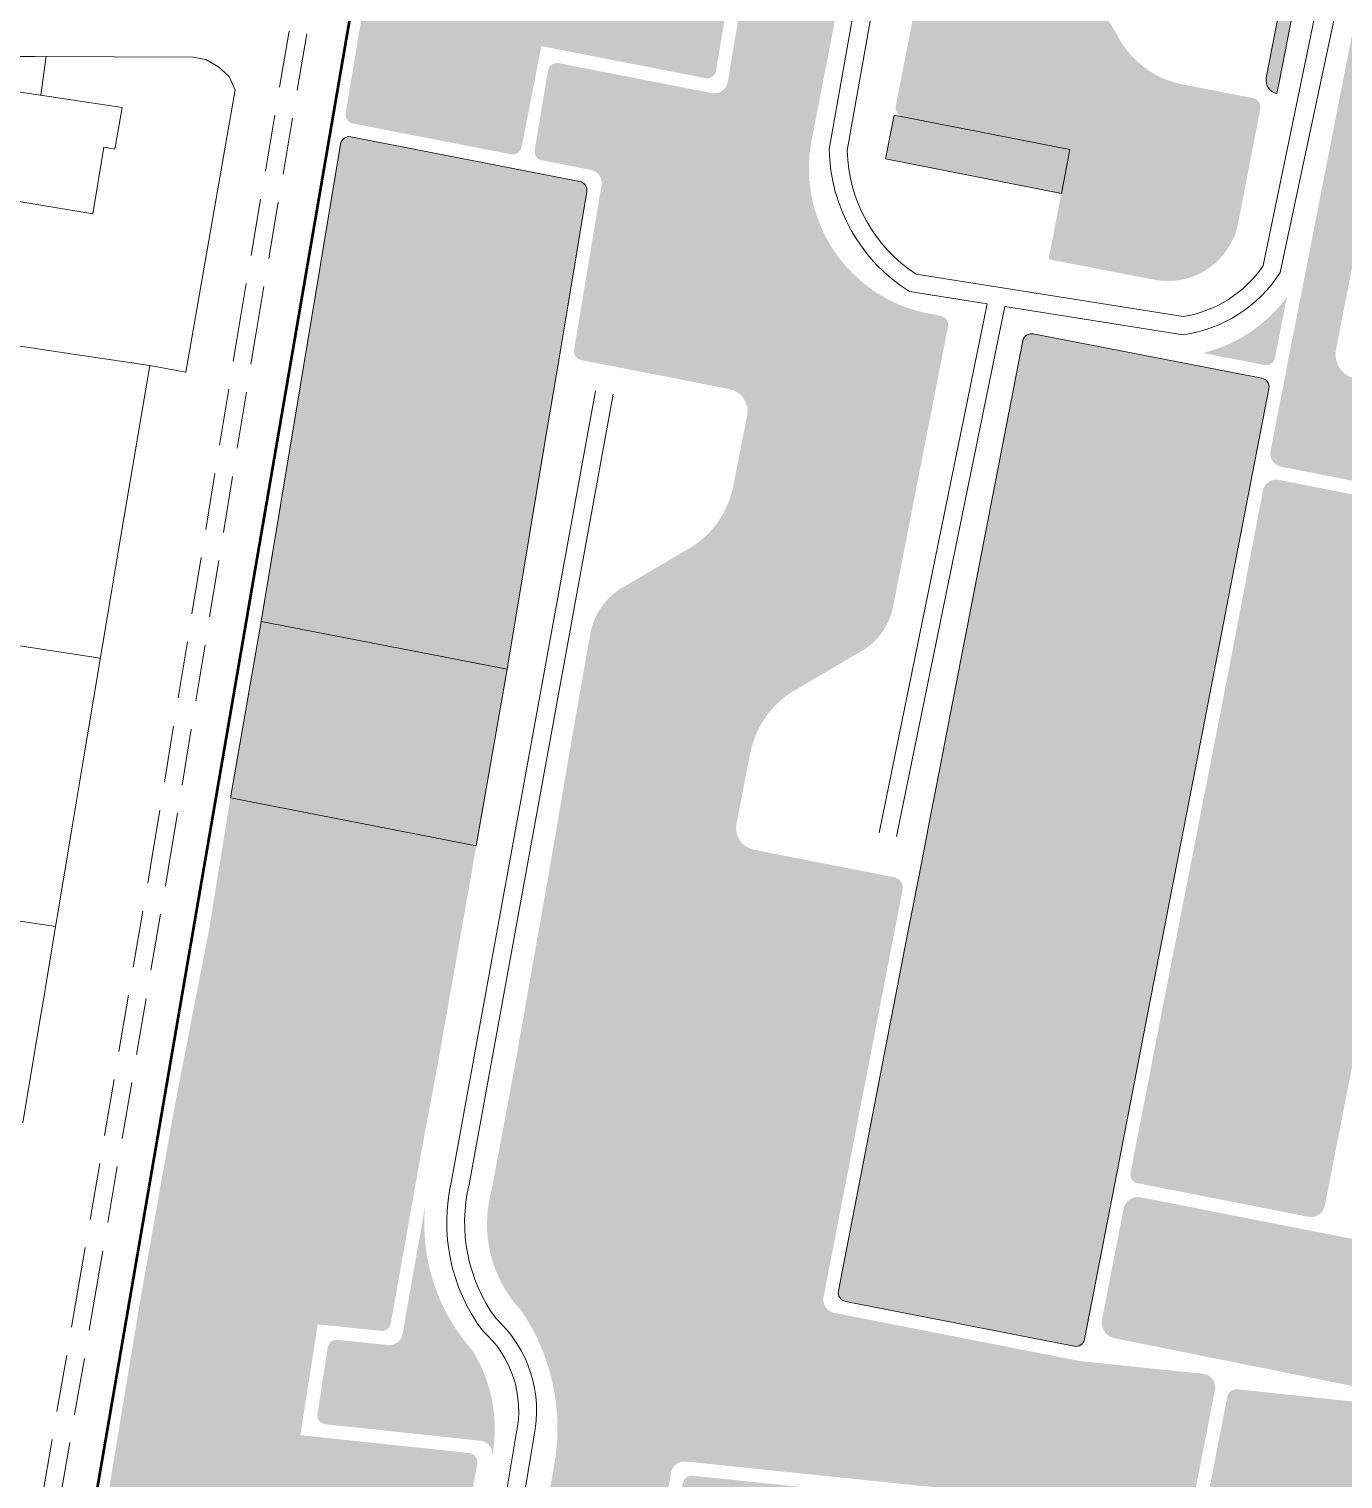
# Model space of a CAD drawing. Header units: millimetres. Extents: x 4297 to 8427, y -1478 to 1634.
# Drawn here: x 7049.8 to 7196.4, y 596 to 757.9 of the extents above; entities that cross this region are included whole.
import ezdxf

# ---------------------------------------------------------------- set-up
doc = ezdxf.new("R2010")
doc.units = ezdxf.units.MM
doc.header["$LTSCALE"] = 0.1
doc.linetypes.add('TRATTEGGIATA', pattern=[19.049999999999997, 12.7, -6.35])
for name, color, linetype, lineweight in [('1_CARTIGLIO', 7, 'Continuous', 9), ('4_ RETINO PARCHEGGIO', 4, 'Continuous', 9), ('4_AREA DI PROGETTO', 1, 'Continuous', 50), ('4_PISTACICL', 30, 'Continuous', 20), ('4_RETINO VERDE PUBBLICO', 3, 'Continuous', 9), ('4L - Strade', 10, 'Continuous', 20), ('_mu 1', 210, 'Continuous', 9), ('_mu 2', 1, 'Continuous', 9)]:
    doc.layers.add(name, color=color, linetype=linetype, lineweight=lineweight)

msp = doc.modelspace()

# ---------------------------------------------------------------- hatches: boundary and pattern name
at = {"layer": '4_ RETINO PARCHEGGIO', "ltscale": 5, "transparency": 33554687}
h = msp.add_hatch(color=256, dxfattribs=at)
h.dxf.hatch_style = 1
h.paths.add_polyline_path([(7165.963029518841, 744.4317629141093), (7147.314258943168, 748.0751312545598), (7146.33385703408, 748.2653273541708), (7145.375396011603, 743.3593946996383), (7165.01079158061, 739.5232716545294)])
h = msp.add_hatch(color=256, dxfattribs=at)
h.dxf.hatch_style = 1
h.paths.add_polyline_path([(7103.133886146207, 686.405210739376), (7075.661658774805, 691.7588327450875), (7072.242203090745, 672.04897619272), (7099.69621446475, 666.6986558916915)])
h = msp.add_hatch(color=256, dxfattribs=at)
h.dxf.hatch_style = 1
edge = h.paths.add_edge_path()
edge.add_line((7173.822460025489, 627.4874135225376), (7204.098231723597, 621.5408504431219))
edge.add_arc((7203.953630843634, 620.0478365163581), 1.49999999999898, -11.099057532334825, 84.46806245758529, ccw=False)
edge.add_line((7205.42557458966, 619.7590777787742), (7202.898310899202, 606.8763854146395))
edge.add_arc((7201.418709623569, 607.1702118583363), 1.508493922383677, 259.8171593450299, 348.76805055467645, ccw=False)
edge.add_line((7201.152023015426, 605.6854788295041), (7170.82670896788, 611.769706595502))
edge.add_arc((7171.276960790603, 613.4780152645773), 1.766648016075278, 165.8741717556684, 255.2345792281194, ccw=False)
edge.add_line((7169.563732504028, 613.9091695882041), (7172.00197399206, 626.4734692234093))
edge.add_arc((7173.572166664639, 625.7955349315646), 1.710292353101947, 81.58480586420848, 156.6476169057325, ccw=False)
at = {"layer": '4_RETINO VERDE PUBBLICO'}
h = msp.add_hatch(color=256, dxfattribs=at)
h.dxf.hatch_style = 1
h.paths.add_polyline_path([(7099.229324884846, 610.4413883328876, -0.2082085298665943), (7093.980554688721, 626.4932381098553), (7091.460521323971, 612.2145598550197, -0.4142135623730764), (7089.722645956604, 610.9980939872286), (7084.204081756595, 611.5666360530482, 0.3995389739464241), (7083.11328569763, 610.7243267894784), (7081.967428307652, 603.294686785746, 0.428126960046668), (7082.850186657474, 602.1478478020359), (7100.138219944364, 600.3127297898656, -0.4284639220064919), (7101.46209610516, 598.5907830357356, 0.1900022545374702)])
edge = h.paths.add_edge_path()
edge.add_line((7143.505780146025, 642.3525683787099), (7147.316343358292, 661.9859650180953))
edge.add_arc((7146.083790838041, 661.9942462275951), 1.232580339616366, 359.6150499013746, 443.3235789071551)
edge.add_line((7146.227093103527, 663.2184679208823), (7130.711910056752, 666.259236369132))
edge.add_arc((7131.192729327629, 668.7125632590413), 2.499999999999864, 168.9113421386909, 258.9113421386899, ccw=False)
edge.add_line((7128.73940243772, 669.1933825299192), (7130.278024104524, 677.0440285776283))
edge.add_arc((7140.581997042144, 675.0245876399434), 10.50000000000065, 117.49007419144289, 168.9113421387035, ccw=False)
edge.add_line((7135.735250148115, 684.3390411690146), (7142.26577605775, 688.1976468932496))
edge.add_arc((7138.869676776349, 694.8846873201412), 7.500000000000949, 296.9243221183434, 348.9113421386982)
edge.add_line((7146.229657446079, 693.4422295075084), (7152.350573519506, 724.6735234746283))
edge.add_arc((7151.369242763542, 724.8658511829793), 0.9999999999996602, 348.911342138692, 439.0162614634485)
edge.add_line((7151.55977314966, 725.8475324815511), (7150.184365071026, 726.1144796391163))
edge.add_arc((7153.328116441947, 742.3122210655567), 16.49999999999968, 169.0211036309185, 259.0162614635226, ccw=False)
edge.add_line((7137.130109389377, 745.4546035255516), (7141.992596389922, 770.5192160386946))
edge.add_arc((7141.010898992798, 770.7096634605126), 0.9999999999992344, 349.0211036309017, 449.3754633954624)
edge.add_line((7141.021798996996, 771.709604053702), (7132.386793699883, 773.4013655206209))
edge.add_arc((7132.194529920653, 772.4200222375662), 1.000000000000254, 78.9150746676125, 170.5244570865996)
edge.add_line((7131.208173957298, 772.5846488257993), (7127.762327602208, 751.938949138829))
edge.add_arc((7126.282793657175, 752.185889021178), 1.499999999999746, 258.94549375496047, 350.524457086626, ccw=False)
edge.add_line((7125.995179541135, 750.7137211909857), (7108.880998300481, 754.0572802664711))
edge.add_arc((7108.689255556455, 753.0758350463427), 0.999999999999901, 78.94549375494553, 170.5244570866125)
edge.add_line((7107.7028995931, 753.2404616345756), (7106.220346732784, 744.3577843559135))
edge.add_arc((7107.20670269614, 744.1931577676813), 1.000000000000348, 170.5244570866596, 258.9727463278946)
edge.add_line((7107.015426795386, 743.2116214566914), (7112.482329185239, 742.1462643555293))
edge.add_arc((7112.195415334107, 740.6739598890451), 1.500000000000267, -9.475542913382526, 78.97274632787258, ccw=False)
edge.add_line((7113.67494927914, 740.4270200066959), (7111.341576008578, 726.4466741533571))
edge.add_line((7111.341576008578, 726.4466741533571), (7110.610692270835, 722.0701199859445))
edge.add_arc((7111.597039375214, 721.9054403281783), 0.9999999999995087, 170.5213743517283, 258.9113421387201)
edge.add_line((7111.404711666863, 720.9241095722147), (7127.959735646155, 717.6795462032566))
edge.add_arc((7127.478916375278, 715.2262193133473), 2.499999999999864, -11.088657861309116, 78.91134213868992, ccw=False)
edge.add_line((7129.932243265187, 714.7454000424694), (7128.393621598383, 706.8947539947603))
edge.add_arc((7118.089648660762, 708.9141949324454), 10.50000000000159, 297.49007419144124, 348.9113421387032, ccw=False)
edge.add_line((7122.936395554791, 699.5997414033735), (7116.405869645156, 695.7411356791387))
edge.add_arc((7119.801968926557, 689.0540952522476), 7.500000000000854, 116.9243221183515, 168.9113421386197)
edge.add_line((7112.44198825683, 690.4965530648906), (7110.686033158411, 680.5477670956342))
edge.add_line((7110.686033158411, 680.5477670956342), (7107.807425555833, 663.7494902106886))
edge.add_line((7107.807425555833, 663.7494902106886), (7103.992137759801, 642.1033888097774))
edge.add_line((7103.992137759801, 642.1033888097774), (7101.407219665107, 628.302077767767))
edge.add_arc((7115.043172585612, 624.4964032096534), 14.15706081404232, 164.4060494301856, 223.5327388167462)
edge.add_arc((7085.315904242213, 601.6843215670845), 23.43987507008529, -10.644065760020396, 33.863673016230905, ccw=False)
edge.add_line((7108.352463043576, 597.3548063641362), (7104.876246775229, 577.3619113276104))
edge.add_arc((7105.922837948822, 577.2035367838605), 1.058506296982793, 171.3950488221234, 267.3251585803963)
edge.add_line((7105.873439753116, 576.1461837685375), (7116.724874404436, 575.0229695593503))
edge.add_arc((7116.714576749463, 576.1547217250769), 1.131799013219625, 270.5213119137791, 352.7296289951131)
edge.add_line((7117.837276119057, 576.0114906815182), (7121.446795767272, 596.7559224675538))
edge.add_arc((7122.924591839969, 596.4987867689016), 1.499999999999954, 84.09045276542071, 170.1293879365361, ccw=False)
edge.add_line((7123.079029265015, 597.9908152812778), (7143.020378204566, 595.9267189475682))
edge.add_line((7143.020378204566, 595.9267189475682), (7162.96172714411, 593.8626226138579))
edge.add_arc((7162.807289719068, 592.3705941014811), 1.499999999999699, -9.870612063485282, 84.09045276556111, ccw=False)
edge.add_line((7164.285085791765, 592.1134584028283), (7160.262036018134, 569.1155266588456))
edge.add_line((7160.262036018134, 569.1155266588456), (7162.240687386126, 569.0234325343782))
edge.add_line((7162.240687386126, 569.0234325343782), (7163.232065250681, 569.01363429308))
edge.add_line((7163.232065250681, 569.01363429308), (7164.222861168837, 569.0491088626624))
edge.add_line((7164.222861168837, 569.0491088626624), (7164.888136582801, 569.1033264423352))
edge.add_line((7164.888136582801, 569.1033264423352), (7165.550602880895, 569.1871226047739))
edge.add_line((7165.550602880895, 569.1871226047739), (7166.339161079083, 569.3415854108024))
edge.add_line((7166.339161079083, 569.3415854108024), (7166.987413849065, 569.5125436422263))
edge.add_line((7166.987413849065, 569.5125436422263), (7167.623351905835, 569.7264650035348))
edge.add_line((7167.623351905835, 569.7264650035348), (7168.119937908885, 569.9299792190776))
edge.add_line((7168.119937908885, 569.9299792190776), (7168.606416572377, 570.1565327193138))
edge.add_line((7168.606416572377, 570.1565327193138), (7169.419313201468, 570.5895812586299))
edge.add_line((7169.419313201468, 570.5895812586299), (7170.206701708824, 571.0648864418989))
edge.add_line((7170.206701708824, 571.0648864418989), (7170.974942715298, 571.5700724510746))
edge.add_line((7170.974942715298, 571.5700724510746), (7171.730493451809, 572.0939573720583))
edge.add_line((7171.730493451809, 572.0939573720583), (7173.879595008751, 573.4267422228688))
edge.add_line((7173.879595008751, 573.4267422228688), (7176.028696565695, 574.7595270736795))
edge.add_line((7176.028696565695, 574.7595270736795), (7179.29293972512, 591.3756329516208))
edge.add_line((7179.29293972512, 591.3756329516208), (7182.158951880123, 605.9991414350567))
edge.add_arc((7180.686955746177, 606.2876329975827), 1.500000000000274, 348.91134213872, 444.1131651915741)
edge.add_line((7180.840801709129, 607.7797226127481), (7167.117989019386, 609.1946505843717))
edge.add_line((7167.117989019386, 609.1946505843717), (7139.640732625044, 614.5802121042647))
edge.add_arc((7139.929244133226, 616.0522043289876), 1.49999999999955, 169.0162614634175, 258.91056577562847, ccw=False)
edge.add_line((7138.456722185369, 616.3379999081648), (7143.505780146025, 642.3525683787099))
at = {"layer": '4_RETINO VERDE PUBBLICO', "ltscale": 5, "transparency": 33554687}
h = msp.add_hatch(color=256, dxfattribs=at)
h.dxf.hatch_style = 1
h.paths.add_polyline_path([(7192.689652420197, 769.3071647250409, 0.4266813999189777), (7190.92065439001, 768.0576462403493), (7187.884300578194, 752.4132557909358, 0.4142121332666854), (7189.071168362204, 750.6550399604613), (7189.356846674857, 752.1275846632394)])
h = msp.add_hatch(color=256, dxfattribs=at)
h.dxf.hatch_style = 1
h.paths.add_polyline_path([(7197.82973152067, 718.8532266523462, -0.4141604007634929), (7195.660462960672, 722.080691384695), (7202.92278427303, 759.1358787241172, -0.4142368887620713), (7204.683389199267, 760.3193603152222), (7199.309316308053, 761.3730511947012, 0.422996142121657), (7198.094873124753, 760.4992927916234), (7192.742783248207, 733.1908490443974), (7191.664995794413, 727.6915588149878), (7190.324620890832, 720.8649351490606), (7189.656638052038, 717.434751340441), (7188.36313664671, 710.7710138042188, 0.4137267835634291), (7189.547373845751, 709.0131451736694), (7211.268113963333, 704.7594436153814), (7212.507792394675, 711.0939937087476, 0.4091783772691996), (7208.649050137444, 716.7307455495741)])
h = msp.add_hatch(color=256, dxfattribs=at)
h.dxf.hatch_style = 1
edge = h.paths.add_edge_path()
edge.add_line((7188.852790929423, 721.1542738135628), (7190.193099363988, 727.9805586387007))
edge.add_arc((7176.888467691338, 737.7394917799331), 16.49999999999811, 283.6362388130036, 323.73999268718006, ccw=False)
edge.add_line((7180.778455193963, 721.7045924279151), (7187.680929787342, 720.3649202233423))
edge.add_arc((7187.871460173457, 721.3466015219166), 1.000000000001757, 259.0162614636292, 348.9113421385687)
at = {"layer": '_mu 1', "ltscale": 5, "transparency": 33554687}
h = msp.add_hatch(color=256, dxfattribs=at)
h.dxf.hatch_style = 1
h.paths.add_polyline_path([(7265.185486790459, 621.9461787814199), (7203.05622708078, 634.1350150066856), (7201.005627748853, 623.6826456336571, 0.4140798656899579), (7202.188944419579, 621.9226151086006), (7204.242389581216, 621.5197802623846, -0.4142135623730957), (7205.42557458966, 619.7590777787757), (7202.899511662983, 606.8825062917222, -0.3670599882647442), (7201.37683136444, 605.6622993524925), (7258.433828673891, 599.7792822702634, 0.3492482425265608), (7260.004635384546, 600.7896269092564), (7263.165322531302, 610.1020459300208)])
edge = h.paths.add_edge_path()
edge.add_line((7179.047641347796, 567.9286473901917), (7203.097245209235, 565.3926527843029))
edge.add_line((7203.097245209235, 565.3926527843029), (7217.722015688881, 563.8504927028966))
edge.add_line((7217.722015688881, 563.8504927028966), (7228.057024423401, 562.7606815545066))
edge.add_line((7228.057024423401, 562.7606815545066), (7252.332101812123, 560.2009111038157))
edge.add_arc((7252.227234731055, 559.2064248568989), 0.9999999999990963, -18.74749997382048, 83.98049141155008, ccw=False)
edge.add_line((7253.174178885238, 558.885026709956), (7250.431823272665, 550.8051493344234))
edge.add_line((7250.431823272665, 550.8051493344234), (7247.426338743821, 531.7646589969745))
edge.add_arc((7246.438568517451, 531.920575576894), 0.9999999999986281, 265.87715724085183, 351.0300412587749, ccw=False)
edge.add_line((7246.366673417766, 530.9231633779309), (7237.252075089505, 531.5801585059976))
edge.add_line((7237.252075089505, 531.5801585059977), (7222.308388040185, 533.4289033303904))
edge.add_line((7222.308388040185, 533.4289033303904), (7214.00907508971, 534.3191585060173))
edge.add_line((7214.00907508971, 534.3191585060173), (7205.673085569117, 535.1606451993028))
edge.add_line((7205.673085569117, 535.1606451993028), (7197.337096048524, 536.0021318925884))
edge.add_line((7197.337096048524, 536.0021318925884), (7185.392398207867, 537.2079040763707))
edge.add_line((7185.392398207867, 537.2079040763707), (7173.44770036721, 538.413676260153))
edge.add_arc((7173.548136164141, 539.4086198016126), 0.9999999999987395, 168.9113421386564, 264.2357338538183, ccw=False)
edge.add_line((7172.566805408179, 539.6009475099642), (7177.961443510764, 567.1264888516255))
edge.add_arc((7178.942774266727, 566.9341611432756), 0.999999999998549, 83.98049141144298, 168.9113421387459, ccw=False)
edge = h.paths.add_edge_path()
edge.add_line((7184.627176582909, 606.0537502196095), (7208.676780444347, 603.5177556137206))
edge.add_line((7208.676780444347, 603.5177556137206), (7221.254026618954, 602.191503895002))
edge.add_line((7221.254026618954, 602.191503895002), (7233.636559658514, 600.8857843839247))
edge.add_line((7233.636559658514, 600.8857843839247), (7257.880876654998, 598.3292575703946))
edge.add_arc((7257.77600957393, 597.3347713234779), 0.9999999999990963, -18.74749997382048, 83.98049141155008, ccw=False)
edge.add_line((7258.722953728113, 597.013373176535), (7249.497098899505, 569.8309846643278))
edge.add_arc((7248.55015474532, 570.1523828112705), 1.000000000000874, 263.9804914115569, 341.2525000262253, ccw=False)
edge.add_line((7248.445287664253, 569.1578965643527), (7237.407221426575, 570.3218440702123))
edge.add_line((7237.407221426575, 570.3218440702123), (7233.42935971323, 570.7413036133349))
edge.add_line((7233.42935971323, 570.7413036133349), (7227.844072751327, 571.3302637349284))
edge.add_line((7227.844072751327, 571.3302637349284), (7202.884293537159, 573.9622349647249))
edge.add_line((7202.884293537159, 573.9622349647249), (7179.011121307397, 576.4796251200452))
edge.add_arc((7179.115988388466, 577.4741113669623), 0.999999999999644, 168.9113421386729, 263.980491411501, ccw=False)
edge.add_line((7178.134657632502, 577.6664390753137), (7183.540978745877, 605.2515916810432))
edge.add_arc((7184.522309501839, 605.0592639726933), 0.999999999998549, 83.98049141144372, 168.9113421387459, ccw=False)
at = {"layer": '_mu 2', "ltscale": 5, "transparency": 33554687}
h = msp.add_hatch(color=256, dxfattribs=at)
h.dxf.hatch_style = 1
edge = h.paths.add_edge_path()
edge.add_arc((7186.236053298828, 749.1678452830189), 0.9999999999991693, 349.0211036309209, 439.0162614634497)
edge.add_line((7186.426583684945, 750.1495265815907), (7178.572842927207, 751.6738260270619))
edge.add_arc((7180.568766191765, 761.9709962894425), 10.48882381825814, 207.3574517176046, 259.0302635429954, ccw=False)
edge.add_line((7171.253045068763, 757.150958421446), (7167.606563587058, 763.2824885888538))
edge.add_line((7167.606563587058, 763.2824885888538), (7166.768264465445, 764.6934388962184))
edge.add_arc((7160.646001499855, 760.0737550776058), 7.669653343130319, 37.03715589848438, 78.7257590030228)
edge.add_line((7162.145459073042, 767.5954044572296), (7151.507049025678, 769.6738055218735))
edge.add_arc((7151.315306281651, 768.692360301745), 1.000000000000012, 78.9454937549468, 169.0211036309408)
edge.add_line((7150.333608884524, 768.8828077235627), (7146.524304290068, 749.2470238965071))
edge.add_arc((7147.506001687198, 749.0565764746912), 1.000000000003309, 169.0211036310665, 258.9454937548783)
edge.add_line((7147.314258943169, 748.0751312545596), (7165.963029518841, 744.4317629141093))
edge.add_line((7165.963029518841, 744.4317629141093), (7163.583676632629, 732.1724782997773))
edge.add_line((7163.583676632629, 732.1724782997773), (7175.364224602395, 729.886041391359))
edge.add_arc((7176.888467691336, 737.7394917799348), 8.000000000000467, 259.0162614634511, 349.02110363093)
edge.add_line((7184.74204686834, 736.2159124053933), (7187.217750695952, 748.9773978612012))
edge = h.paths.add_edge_path()
edge.add_arc((7153.279936498113, 778.9556900911789), 1.000123975922333, 167.6005222520297, 258.9111051385539, ccw=False)
edge.add_line((7152.303141178414, 779.1704431368587), (7154.241685112263, 789.054595306625))
edge.add_line((7154.241685112263, 789.054595306625), (7156.151812718242, 798.7938597053677))
edge.add_arc((7157.14474799933, 798.6759705111838), 0.9999091631422976, 78.90893716193028, 173.2290844882787, ccw=False)
edge.add_line((7157.337099424451, 799.6572040531041), (7176.032918727443, 795.9929800869214))
edge.add_line((7176.032918727443, 795.9929800869214), (7194.812304730079, 792.3125646522972))
edge.add_arc((7194.583438332457, 791.4586214520924), 0.8840807752327607, -15.489142637467523, 74.99668177679177, ccw=False)
edge.add_line((7195.435410245826, 791.222522583044), (7191.578359237938, 771.4449049421281))
edge.add_arc((7190.591720986708, 771.6406216155593), 1.005862841071901, 263.5204629151202, 348.7800497383369, ccw=False)
edge.add_line((7190.478211017632, 770.6411840027141), (7181.857071671729, 772.3321038738299))
edge.add_line((7181.857071671729, 772.3321038738299), (7177.931908318313, 773.1019690739399))
edge.add_line((7177.931908318313, 773.1019690739399), (7171.782913567718, 774.3078011192327))
edge.add_line((7171.782913567718, 774.3078011192327), (7164.065329396264, 775.8214223127865))
edge.add_line((7164.065329396264, 775.8214223127865), (7153.087580886047, 777.9742384694871))
edge = h.paths.add_edge_path()
edge.add_arc((7093.08548530632, 790.7527812932162), 0.9999999999986606, 171.098629599846, 258.9039774500955, ccw=False)
edge.add_line((7092.097529141197, 790.9075153094901), (7093.666702947487, 800.9264818849251))
edge.add_line((7093.666702947487, 800.9264818849251), (7095.412881150954, 811.1122113640737))
edge.add_arc((7096.275015555617, 810.6055317125451), 1.000000000488585, 78.91120893823819, 149.5570850341711, ccw=False)
edge.add_line((7096.467345545446, 811.5868620218645), (7115.204947210969, 807.9145426057413))
edge.add_line((7115.204947210969, 807.9145426057413), (7133.942548876494, 804.2422231896179))
edge.add_arc((7133.687046106135, 803.3548666547556), 0.9234085150266034, -16.063066888693413, 73.93693317862159, ccw=False)
edge.add_line((7134.574402640697, 803.0993638833547), (7130.708558594612, 783.374324300071))
edge.add_arc((7129.721966801921, 783.5702807370943), 1.005863952340329, 263.52048762792646, 348.76613849117734, ccw=False)
edge.add_line((7129.608457138517, 782.5708419711206), (7120.950535364044, 784.2689707059768))
edge.add_line((7120.950535364044, 784.2689707059768), (7117.025372010628, 785.0388359060869))
edge.add_line((7117.025372010628, 785.0388359060869), (7110.876377260033, 786.2446679513797))
edge.add_line((7110.876377260033, 786.2446679513797), (7103.158793088579, 787.7582891449334))
edge.add_line((7103.158793088579, 787.7582891449334), (7092.893031461203, 789.7714752667918))
edge = h.paths.add_edge_path()
edge.add_line((7089.580860057852, 769.0230073151166), (7096.820674139786, 767.6121558322743))
edge.add_arc((7098.82907109772, 777.9182870976613), 10.50000000000114, 258.9727463278313, 310.6414171922643)
edge.add_line((7105.667961536033, 769.9508798925058), (7110.393291642574, 773.5508566473462))
edge.add_line((7110.393291642574, 773.5508566473462), (7112.403187893994, 775.082089306571))
edge.add_arc((7116.583289362118, 768.8549911287531), 7.499999999999746, 78.97274632783478, 123.8725134539518, ccw=False)
edge.add_line((7118.017858617784, 776.2165134611714), (7128.951189920923, 774.0804929557968))
edge.add_arc((7128.759447176896, 773.0990477356685), 0.9999999999997894, -7.8944018832501115, 78.94549375494432, ccw=False)
edge.add_line((7129.749970064504, 772.9616999685782), (7126.45202072426, 753.1998086350887))
edge.add_arc((7125.465664760905, 753.3644352233209), 0.9999999999994506, 258.9454937549867, 350.524457086651, ccw=False)
edge.add_line((7125.27392201688, 752.3829900031934), (7106.956907206806, 755.9615439662973))
edge.add_line((7106.956907206806, 755.9615439662973), (7104.865064059358, 745.2543358852649))
edge.add_line((7104.865064059358, 745.2543358852649), (7104.756421330508, 744.6982424201746))
edge.add_arc((7103.770065367155, 744.862869008426), 0.9999999999999223, 258.97274632783217, 350.5244570855395, ccw=False)
edge.add_line((7103.5787894664, 743.8813326974371), (7085.9028925142, 747.3259053264202))
edge.add_arc((7086.094168418482, 748.3074416428158), 1.000000005981087, 170.6302988316313, 258.9727461887851, ccw=False)
edge.add_line((7085.107510019807, 748.4702458696812), (7088.4054931029, 768.2191358488514))
edge.add_arc((7089.389584157098, 768.0414710041251), 1.000000000002024, 78.97274632796308, 169.7662269385519, ccw=False)
h = msp.add_hatch(color=256, dxfattribs=at)
h.dxf.hatch_style = 1
h.paths.add_polyline_path([(7180.752494922302, 679.4350276169175), (7182.658032561825, 689.2517952237133), (7184.563570201349, 699.0685628305109), (7188.184122910588, 717.720581986458, 0.4142205404120622), (7187.392976525664, 718.8928170509884), (7161.868548545277, 723.8467454375836, 0.4139996054545219), (7160.697054192773, 723.0554554259913), (7153.266374153949, 684.7698810875567), (7151.361067301146, 674.9530822457422), (7150.40845259006, 670.0446685273391), (7149.455683769275, 665.1362847186706), (7147.550460113855, 655.3194590330845), (7145.645156252748, 645.5026460477361), (7143.739852391624, 635.6858330622937), (7140.119423364542, 617.0320763513135, 0.4136733543505239), (7140.908763657661, 615.8602178153754), (7166.423336999848, 610.8593435499071, 0.4147609545246096), (7167.59736384092, 611.6501646916007), (7171.226505228035, 630.3511916530595), (7173.131575308709, 640.1680500065638), (7175.036645389384, 649.9849083600699), (7177.894228358989, 664.7100817437608)])
h.paths.add_polyline_path([(7108.931384454617, 721.1208078355432), (7109.862042062099, 726.6936140370808), (7112.03518793613, 739.7139615708461, 0.4063033561188324), (7111.240107873531, 740.8601244700661), (7085.684213080487, 745.8403037476078, 0.414295523316678), (7084.532978511503, 745.0170621282598), (7075.661658934931, 691.7588336807113), (7103.133886144762, 686.4052107407501), (7105.638210292713, 701.4011802897711), (7107.284797373605, 711.2609940623003)])
edge = h.paths.add_edge_path()
edge.add_line((7072.242203090562, 672.0489761916638), (7099.696255731186, 666.6988953139086))
edge.add_line((7099.696255731186, 666.6988953139086), (7097.092107673545, 651.9242109022866))
edge.add_line((7097.092107673545, 651.9242109022866), (7095.33951175318, 642.0776361720118))
edge.add_line((7095.33951175318, 642.0776361720118), (7093.498522694571, 632.2482869655698))
edge.add_line((7093.498522694571, 632.2482869655698), (7090.14514294852, 613.3919903124014))
edge.add_arc((7089.160362536801, 613.5657934789268), 0.9999999999997858, 264.09045276540405, 349.9909826758645, ccw=False)
edge.add_line((7089.057404253436, 612.5711078040092), (7062.074660581524, 615.3640473616776))
edge.add_line((7062.074660581524, 615.3640473616776), (7066.014771301954, 637.6041553545322))
edge.add_line((7066.014771301954, 637.6041553545322), (7067.927530307207, 647.4195184653294))
edge.add_line((7067.927530307207, 647.4195184653294), (7069.840289312288, 657.2348815752456))
edge.add_line((7069.840289312288, 657.2348815752456), (7072.242203090562, 672.0489761916638))
h = msp.add_hatch(color=256, dxfattribs=at)
h.dxf.hatch_style = 1
h.paths.add_polyline_path([(7268.786517625973, 701.879720687075, 0.414213558240663), (7267.602549701989, 703.6398968198639), (7231.256922209781, 710.7532205211327, 0.4137890542614328), (7229.503034940622, 709.5626696219416), (7225.568456467968, 689.4582316594796), (7221.513284585023, 668.7744702968262, 0.390183256534245), (7222.317153673421, 667.6744303227078), (7259.691856950684, 660.255062049929, 0.3915040213564533), (7260.792782914403, 661.0634550296585)])
edge = h.paths.add_edge_path()
edge.add_line((7217.596702277984, 659.816148300405), (7244.091639649383, 654.6182333006199))
edge.add_line((7244.091639649383, 654.6182333006199), (7268.349503169735, 649.8591991165541))
edge.add_arc((7268.060730119469, 648.3872581783878), 1.500000000003318, -5.867951559261826, 78.90038534241779, ccw=False)
edge.add_line((7269.552870357365, 648.2339039790251), (7265.185488822782, 621.9461783827086))
edge.add_line((7265.185488822782, 621.9461783827086), (7211.230232368972, 632.5314020013633))
edge.add_line((7211.230232368972, 632.5314020013633), (7216.423043810154, 659.0271452348483))
edge.add_arc((7217.404374594261, 658.8348175078075), 1.000000031212188, 78.9113439271054, 168.9113413979732, ccw=False)
edge = h.paths.add_edge_path()
edge.add_line((7189.26643660787, 707.5396696153608), (7208.452084027083, 703.7824303186293))
edge.add_arc((7208.335129479649, 702.7892930497592), 1.000000000492131, -11.072760291150473, 83.2836267772933, ccw=False)
edge.add_line((7209.316513562518, 702.5972376335949), (7205.657520609945, 683.9003937074907))
edge.add_line((7205.657520609945, 683.9003937074907), (7201.809415905887, 664.2658671453026))
edge.add_line((7201.809415905887, 664.2658671453026), (7197.962861675505, 644.6392517027202))
edge.add_line((7197.962861675505, 644.6392517027202), (7194.403920464869, 626.4801497271941))
edge.add_arc((7192.89104428595, 626.8311643842828), 1.553063302712522, 259.6977697959769, 346.93746481572674, ccw=False)
edge.add_line((7192.61329364954, 625.3031394479005), (7173.47899695162, 629.0609509210335))
edge.add_arc((7173.634884925069, 629.9874992088575), 0.9395705348379312, 176.5139293333534, 260.44966111843166, ccw=False)
edge.add_line((7172.697052961587, 630.0446306206013), (7176.355364671811, 648.8781049700054))
edge.add_line((7176.355364671811, 648.8781049700054), (7180.205481172917, 668.5040215837093))
edge.add_line((7180.205481172917, 668.5040215837093), (7184.046141609721, 688.1296566545824))
edge.add_line((7184.046141609721, 688.1296566545824), (7187.50564352401, 706.3534622768357))
edge.add_arc((7188.97815866546, 706.0676316308239), 1.499999999999223, 78.9196569412021, 169.0148970109094, ccw=False)
h = msp.add_hatch(color=256, dxfattribs=at)
h.dxf.hatch_style = 1
edge = h.paths.add_edge_path()
edge.add_line((7118.540735154541, 565.8736004754012), (7137.553892528867, 563.9055797287831))
edge.add_line((7137.553892528867, 563.9055797287831), (7156.429297919344, 561.951817464161))
edge.add_arc((7156.326339550124, 560.9571317242882), 1.000000073449352, -9.870607553679577, 84.09044825557038, ccw=False)
edge.add_line((7157.311537017777, 560.7857079901412), (7153.924100547931, 541.3176203699506))
edge.add_arc((7152.938903240844, 541.4890440705597), 0.999999909510298, 264.2357290279947, 350.12939276239604, ccw=False)
edge.add_line((7152.838467369201, 540.494100627591), (7133.782887108237, 542.2330658385483))
edge.add_line((7133.782887108237, 542.2330658385483), (7114.898655275726, 544.1336794210417))
edge.add_arc((7115.001199407365, 545.1284078031865), 0.9999999265889613, 170.1293831338847, 264.11430774254643, ccw=False)
edge.add_line((7114.01600211226, 545.2998316722849), (7117.452579490256, 565.0503386046282))
edge.add_arc((7118.43777694562, 564.8789147020856), 1.000000090210177, 84.0904575885694, 170.1293828200881, ccw=False)
edge = h.paths.add_edge_path()
edge.add_line((7123.852783304665, 596.4027112400639), (7142.865940786781, 594.434690482288))
edge.add_line((7142.865940786781, 594.434690482288), (7161.74134628981, 592.4809282060144))
edge.add_arc((7161.638387920591, 591.4862424661436), 1.000000073447223, -9.870607553812874, 84.09044825561023, ccw=False)
edge.add_line((7162.623585388243, 591.3148187319946), (7159.18689993008, 571.5636900486686))
edge.add_arc((7158.201702622728, 571.7351137493715), 0.9999999097889329, 264.09044794223314, 350.1293927597127, ccw=False)
edge.add_line((7158.098744264918, 570.7404281728526), (7139.154462772347, 572.7013196898765))
edge.add_line((7139.154462772347, 572.7013196898765), (7120.210181279775, 574.6622112069006))
edge.add_arc((7120.313139477287, 575.6568968168641), 0.9999999265517922, 170.1293834267805, 264.09045727503764, ccw=False)
edge.add_line((7119.327942181342, 575.8283206809199), (7122.764627639503, 595.5794493642472))
edge.add_arc((7123.749825095747, 595.4080254667459), 1.000000090212436, 84.09045758863527, 170.1293831132974, ccw=False)
edge = h.paths.add_edge_path()
edge.add_line((7055.796589148973, 572.7841434152646), (7074.809746528607, 570.816122668097))
edge.add_line((7074.809746528607, 570.816122668097), (7093.685151919085, 568.8623604034749))
edge.add_arc((7093.582193549866, 567.8676746636041), 1.000000073447223, -9.870607553812874, 84.09044825561023, ccw=False)
edge.add_line((7094.567391017517, 567.6962509294551), (7091.130707026115, 547.9451306758012))
edge.add_arc((7090.14550971876, 548.1165543765063), 0.9999999097910953, 264.0899238377274, 350.1293927596086, ccw=False)
edge.add_line((7090.042542262218, 547.1218697418224), (7052.172528322714, 551.0418985515782))
edge.add_arc((7052.256945226231, 552.0383290021115), 0.9999999281746502, 170.131367882933, 265.15750426207575, ccw=False)
edge.add_line((7051.271741991964, 552.2097187437447), (7054.708451181333, 571.9609832186018))
edge.add_arc((7055.693630940063, 571.7894576419234), 1.0000000902338, 84.09045758928983, 170.1234697405162, ccw=False)
edge = h.paths.add_edge_path()
edge.add_line((7062.07466058819, 615.3640474088354), (7058.658814076527, 594.674743198336))
edge.add_arc((7059.644032462955, 594.5034405885833), 0.9999999265316774, 170.1364350957871, 264.090457275757)
edge.add_line((7059.541074265457, 593.5087549786384), (7066.086006718516, 592.8312997512278))
edge.add_arc((7065.004944564207, 582.3870999437321), 10.50000023811293, 32.421782199001996, 84.09045191801567, ccw=False)
edge.add_line((7073.868248430865, 588.0166513972374), (7078.249542770641, 581.9363654201144))
edge.add_arc((7084.634264599507, 585.8994795191585), 7.514715310246088, 211.8286340619782, 264.0647222644366)
edge.add_line((7083.857205700618, 578.4250480583916), (7095.282924459701, 577.2423906906304))
edge.add_arc((7095.385882817499, 578.2370762671769), 0.9999999098151273, 264.090447943018, 350.1364481442757)
edge.add_line((7096.371101226469, 578.0657738846605), (7099.796813411874, 597.7682028652135))
edge.add_arc((7098.811594842367, 597.9395052811273), 1.000000073699838, 350.1364478346873, 443.9407607469662)
edge.add_line((7098.91715151345, 598.9339186441655), (7080.047697866193, 600.936903812765))
edge.add_line((7080.047697866193, 600.936903812765), (7081.993148803952, 613.3023173511663))
edge.add_line((7081.993148803952, 613.3023173511663), (7062.07466058819, 615.3640474088354))

# ---------------------------------------------------------------- linework, layer by layer
at = {"layer": '1_CARTIGLIO'}
for p, q in [((7050.463075089691, 754.7991585065629), (7042.494075089651, 754.8261585063328)), ((7068.088075089468, 754.7361585066055), (7050.463075089469, 754.7991585066852)), ((7068.088075089692, 754.7361585064832), (7050.463075089691, 754.7991585065629)), ((7051.681075089569, 754.8191585061172), (7051.08807508969, 750.4711585058853)), ((7069.494075089425, 754.4671585062842), (7068.088075089468, 754.7361585066055)), ((7069.494075089649, 754.4671585061619), (7068.088075089692, 754.7361585064832)), ((7070.923075089427, 753.6271585064324), (7069.494075089425, 754.4671585062842)), ((7070.923075089654, 753.6271585063105), (7069.494075089649, 754.4671585061619)), ((7072.111075089502, 752.5761585063319), (7070.923075089654, 753.6271585063105)), ((7072.791075089437, 751.0651585054629), (7072.111075089502, 752.5761585063319)), ((7071.74407508965, 745.1151585062062), (7072.791075089437, 751.0651585054629)), ((7079.94567162496, 752.311934045204), (7079.970075089448, 752.4551585061799)), ((7067.252075089564, 719.572158506608), (7071.74407508965, 745.1151585062062)), ((7054.439075089714, 721.6151585062075), (7024.75907508978, 726.0261585055869)), ((7063.252075089564, 720.3031585062886), (7054.439075089714, 721.6151585062075)), ((7059.720075089674, 699.5141585064143), (7063.252075089564, 720.3031585062886)), ((7063.252075089564, 720.3031585062886), (7067.252075089564, 719.572158506608)), ((7055.970075089674, 677.1001585056097), (7058.963075089692, 695.0411585061856)), ((7057.720075089675, 687.6541585060804), (7028.064075089715, 692.1661585061852)), ((7053.056075089567, 659.6511585055878), (7054.556075089569, 668.6041585062667)), ((7025.041075089438, 661.8851585057596), (7052.728075089822, 657.6861585057368)), ((7052.728075089822, 657.6861585057368), (7053.056075089567, 659.6511585055878)), ((7051.931075089569, 652.9241585065647), (7052.728075089822, 657.6861585057368)), ((7049.056075089568, 635.7721585058639), (7051.056075089567, 647.65415850608))]:
    msp.add_line(p, q, dxfattribs=at)
for points in [[(7040.377075089565, 740.0101585057596), (7042.330075089542, 751.7721585058634), (7060.150075089608, 749.1231585056566), (7059.353075089821, 744.4671585061624), (7058.119075089651, 744.678158506289), (7056.869075089649, 737.2331585059892), (7040.377075089565, 740.0101585057596)], [(7059.720075089674, 699.51815850614), (7058.963075089692, 695.0411585061856)], [(7054.556075089569, 668.6081585059892), (7055.970075089674, 677.1001585056097)], [(7051.220075089675, 648.6311585060348), (7051.931075089569, 652.9281585062872)], [(7051.056075089567, 647.65415850608), (7051.220075089675, 648.6311585060348)]]:
    msp.add_lwpolyline(points, dxfattribs=at)
at = {"layer": '4_ RETINO PARCHEGGIO', "ltscale": 5, "transparency": 33554687}
msp.add_lwpolyline([(7165.963029518841, 744.4317629141093), (7147.314258943168, 748.0751312545598), (7146.33385703408, 748.2653273541708), (7145.375396011603, 743.3593946996383), (7165.01079158061, 739.5232716545294), (7165.963029518841, 744.4317629141093)], dxfattribs=at)
at = {"layer": '4_ RETINO PARCHEGGIO', "ltscale": 5}
msp.add_lwpolyline([(7103.133861582115, 686.405215526279), (7099.696214464764, 666.6986558917695), (7072.242203090556, 672.0489761916324), (7075.66165888462, 691.7588333780678), (7103.133886146207, 686.405210739376)], dxfattribs=at)
at = {"layer": '4_AREA DI PROGETTO', "ltscale": 5}
msp.add_lwpolyline([(7096.324491725513, 821.7601327450179), (7047.772947003396, 539.1601914981194), (7114.28307508826, 531.8771585076611), (7144.072075087902, 528.3421585075139), (7163.798075088161, 526.1971585079586), (7193.619075088153, 522.9631585068582), (7223.447075087901, 519.7251585069616), (7240.431075088073, 517.7641585077658), (7266.677575088081, 514.6761585073116), (7278.713075088196, 513.2601585071093), (7292.088075088199, 511.3031585076392), (7303.080797761381, 510.9738259168254), (7303.798575088126, 523.3166585075246), (7304.252075088069, 528.3931585074902), (7307.89257508805, 543.4026585071856), (7309.213075088198, 547.5331585071567), (7314.627075088069, 564.5061585073854), (7319.00308854238, 574.5377649979753), (7625.324151766005, 574.537764996685), (7628.813031780464, 580.1929556697235), (7630.912459192999, 585.7190155454175), (7631.404017357704, 589.0237263086372), (7631.462575088114, 591.0606585074711), (7631.476869208837, 593.0232885041531)], dxfattribs=at)
at = {"layer": '4_PISTACICL', "linetype": 'TRATTEGGIATA', "ltscale": 5}
for points in [[(7027.552043419677, 455.8899772138923), (7041.491919449451, 537.8916204895095), (7054.968152499767, 615.5999643327877), (7063.333551853006, 664.406625602021), (7072.958278219418, 723.2099538071185), (7081.74876718004, 775.0237301863244), (7085.725212215358, 798.0315191522667), (7088.864042510064, 816.9054725963769), (7091.976809399705, 836.4531280353488), (7095.315590400349, 853.9316866058043), (7098.708947061372, 873.3809255230449), (7102.193557291681, 889.8692118313136), (7103.162735570361, 894.4666841250416), (7106.988497215129, 907.360619277005), (7109.838996642434, 916.2952165961992), (7113.207978932631, 924.5206793239203), (7118.056143494067, 937.6553239594099), (7119.972714815367, 942.7867891098052), (7125.95265467921, 955.9416509326751), (7129.308156727683, 963.0350541297502), (7137.185886051313, 979.9946757152965), (7138.528734933146, 984.0431515665462), (7138.872327727601, 985.6880903681111)], [(7029.523756715333, 455.5547956515507), (7043.463075089692, 537.55315850629), (7056.939075089715, 615.2601585057591), (7065.306075089567, 664.0761585063328), (7074.931075089567, 722.8811585060353), (7083.720075089675, 774.6861585057386), (7087.697075089396, 797.697158506608), (7090.838075089691, 816.5841585057815), (7093.947075089396, 836.1081585059906), (7097.283075089756, 853.5721585066085), (7100.673075089428, 873.0021585064319), (7104.150335874883, 889.4556691172925), (7105.103075089595, 893.9751585057334), (7108.900075087672, 906.7721585002776), (7111.720075089447, 915.6111585066042), (7115.07207508917, 923.79515850603), (7119.931075089345, 936.9591585059052), (7121.822075089396, 942.0221585058639), (7127.767075089461, 955.1001585056097), (7131.119075089423, 962.1861585058609), (7139.048075089655, 979.2561585060353), (7140.463075089014, 983.5221585038183), (7140.83007508932, 985.2791585062018)]]:
    msp.add_lwpolyline(points, dxfattribs=at)
at = {"layer": '4_RETINO VERDE PUBBLICO'}
msp.add_lwpolyline([(7192.689652420197, 769.3071647250409, 0.4266813999189777), (7190.92065439001, 768.0576462403493), (7187.884300578194, 752.4132557909358, 0.4142121332666854), (7189.071168362204, 750.6550399604613), (7189.356846674857, 752.1275846632394), (7192.689652420197, 769.3071647250409, 0.4266813999189777)], format="xyb", close=True, dxfattribs=at)
at = {"layer": '4L - Strade'}
for points in [[(7200.598264046644, 794.6093927396329), (7187.549803949778, 731.4734337763578, -0.2069341842620395), (7178.598478702284, 725.7714497409933), (7148.779369331928, 730.4903209742347, -0.2460778600315655), (7141.103822731928, 744.3049930464649), (7146.070509752514, 772.3811351626131)], [(7202.937132577234, 794.1554776546081), (7189.427583489548, 730.6887500007974, -0.2194019586194364), (7178.589406406441, 723.7479972537726), (7158.695057349966, 726.8962761074658)], [(7156.717687841072, 727.2091946449418), (7148.053757823879, 728.5802607494711, -0.2551244059335209), (7139.100482462148, 744.4616487528469), (7144.10777329819, 772.7673198263246)], [(7099.580914144365, 573.6361936205508), (7104.14647992275, 601.0937875695089, 0.2737336724030265), (7100.369495509663, 612.6194452592184, -0.2210851618762607), (7096.928315495183, 629.320254363423), (7113.001840694777, 717.4745457011272)], [(7101.573010794445, 573.4235190970332), (7106.111045005396, 600.7155365027825, 0.2682868076401179), (7101.857551504999, 613.9721877375127, -0.2189373050359283), (7098.886375097994, 628.9093915218095), (7114.969401644145, 717.1157924286376)]]:
    msp.add_lwpolyline(points, format="xyb", dxfattribs=at)
for points in [[(7156.717687841072, 727.2091946449418), (7144.65821896195, 668.137697259659)], [(7158.695057349966, 726.8962761074658), (7146.617800679891, 667.7376478993141)]]:
    msp.add_lwpolyline(points, dxfattribs=at)
at = {"layer": '_mu 2', "ltscale": 5}
for points in [[(7084.533170329629, 745.0182136901095, -0.4139538270753353), (7085.684213080487, 745.8403037476078), (7111.240107873531, 740.8601244700661, -0.4063033561194737), (7112.03518793613, 739.7139615708442), (7109.862042062099, 726.6936140370808), (7108.931384454617, 721.1208078355432), (7107.284797373605, 711.2609940623003), (7105.638210292713, 701.4011802897711), (7103.133886144762, 686.4052107407501), (7075.661658934931, 691.7588336807113), (7084.533170136956, 745.0182125357136)], [(7161.869983142604, 723.8464670026497), (7187.392976535741, 718.8928170490327, -0.4142205374070762), (7188.184122910588, 717.7205819864532), (7184.563570201349, 699.0685628305109), (7182.658032561825, 689.2517952237133), (7180.752494922302, 679.4350276169175), (7177.894228358989, 664.7100817437608), (7175.036645389384, 649.9849083600699), (7173.131575308709, 640.1680500065638), (7171.226505228035, 630.3511916530595), (7167.59736384092, 611.6501646916032, -0.4147609545258543), (7166.423336999846, 610.8593435499074), (7140.90876365766, 615.8602178153759, -0.4136733543487046), (7140.119423364541, 617.0320763513096), (7143.739852391624, 635.6858330622937), (7145.645156252748, 645.5026460477361), (7147.550460113855, 655.3194590330845), (7149.455683769275, 665.1362847186706), (7150.40845259006, 670.0446685273391), (7151.361067301146, 674.9530822457422), (7153.266374153949, 684.7698810875567), (7160.697054220286, 723.0554555677477, -0.4142135623730751), (7161.869265904976, 723.8466064802016)]]:
    msp.add_lwpolyline(points, format="xyb", dxfattribs=at)

doc.saveas('drawing.dxf')
